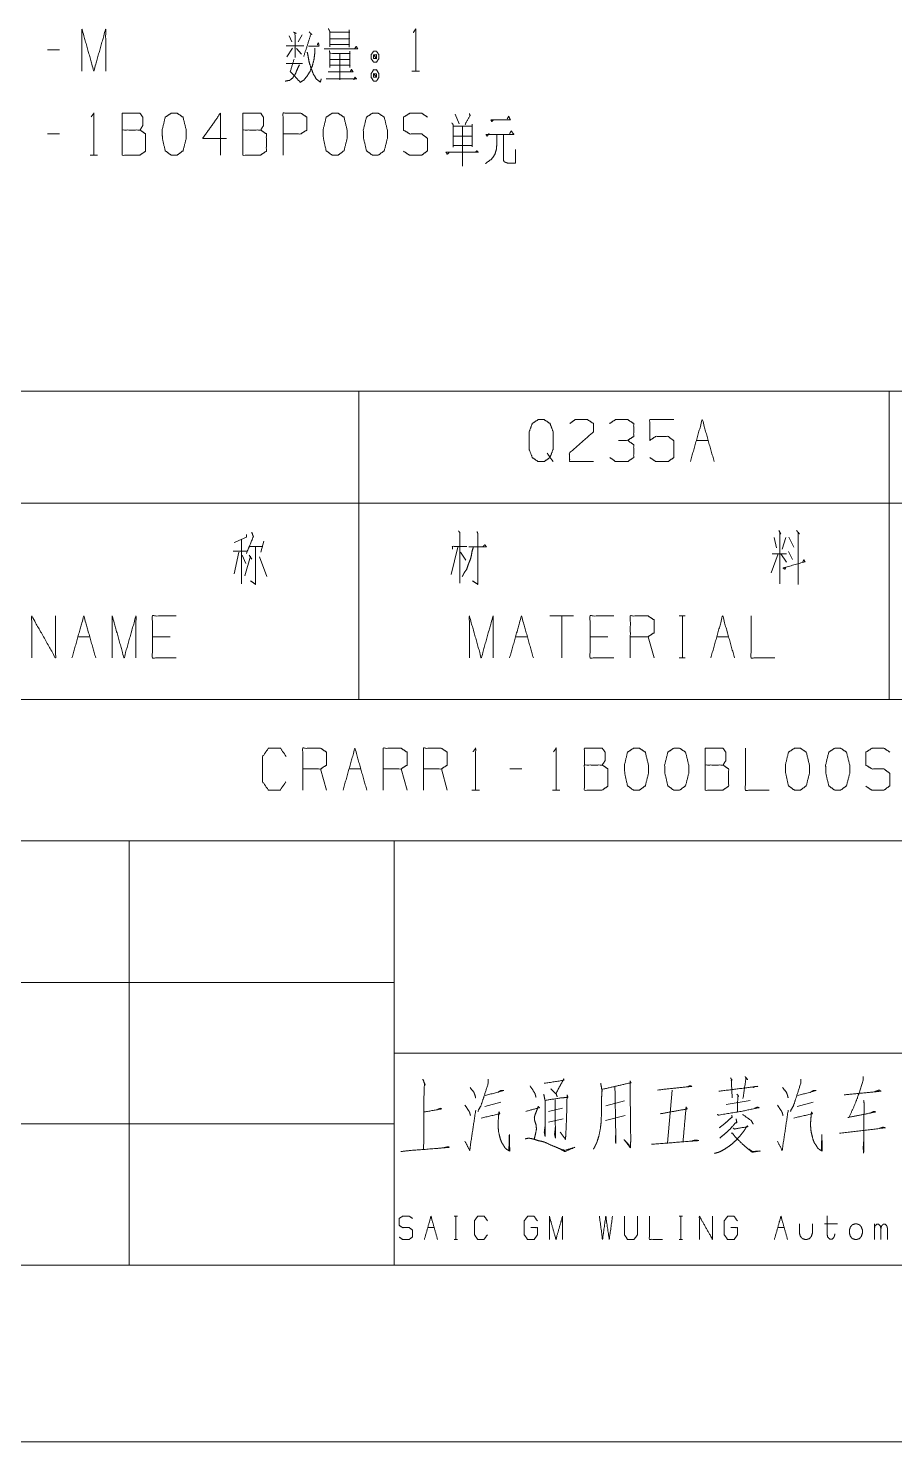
# Model space of a CAD drawing. Header units: millimetres. Extents: x 0 to 841, y 0 to 594.
# Drawn here: x 680.3 to 729.3, y 0 to 80 of the extents above; entities that cross this region are included whole.
import ezdxf

# ---------------------------------------------------------------- set-up
doc = ezdxf.new("R2010")
doc.units = ezdxf.units.MM
doc.layers.add('101', color=7, linetype='Continuous', true_color=0xffffff)

msp = doc.modelspace()

# ---------------------------------------------------------------- linework, layer by layer
at = {"layer": '101', "color": 72, "linetype": 'Continuous', "lineweight": 18}
for p, q in [((695.047, 79.577), (695.207, 79.227)), ((695.79, 79.627), (695.56, 79.227)), ((682.06, 78.777), (681.389, 78.777)), ((695.242, 78.877), (694.924, 78.377)), ((695.472, 78.852), (695.754, 78.527)), ((694.888, 78.002), (695.807, 78.002)), ((702.001, 77.577), (702.425, 77.577)), ((704.365, 74.464), (705.408, 74.464)), ((704.436, 75.139), (704.666, 74.589)), ((704.86, 74.439), (704.86, 72.189)), ((705.408, 74.564), (705.408, 73.289)), ((682.06, 74.014), (681.389, 74.014)), ((704.348, 73.889), (705.408, 73.889)), ((683.789, 72.814), (684.213, 72.814)), ((704.33, 73.364), (705.408, 73.364)), ((659, 59.463), (699, 59.463)), ((699, 59.463), (729, 59.463)), ((699, 59.463), (699, 53.113)), ((729, 59.463), (754, 59.463)), ((729, 59.463), (729, 53.113)), ((718.087, 56.675), (718.759, 56.675)), ((659, 53.113), (699, 53.113)), ((699, 53.113), (729, 53.113)), ((699, 53.113), (699, 42)), ((729, 53.113), (729, 42)), ((729, 53.113), (754, 53.113)), ((723.325, 51.2), (723.608, 50.625)), ((691.877, 50.4), (692.637, 50.4)), ((692.355, 51.075), (692.355, 48.55)), ((692.779, 50.675), (693.557, 50.675)), ((693.627, 50.975), (693.45, 50.35)), ((704.601, 50.625), (704.212, 49.075)), ((722.495, 51.175), (722.618, 50.6)), ((723.149, 51.175), (722.937, 50.525)), ((692.213, 50.35), (691.948, 49.125)), ((692.39, 50.175), (692.602, 49.7)), ((692.867, 50.125), (692.549, 49)), ((692.796, 50.175), (692.938, 49.95)), ((693.38, 50.075), (693.786, 48.975)), ((704.742, 50.35), (705.043, 49.9)), ((722.724, 50.25), (722.318, 49.175)), ((722.371, 50.25), (723.184, 50.25)), ((722.866, 50.25), (723.184, 49.775)), ((723.308, 50.375), (723.52, 49.925)), ((711.143, 46.737), (709.8, 46.737)), ((710.472, 46.737), (710.472, 44.363)), ((717.124, 46.737), (717.46, 46.737)), ((717.301, 46.737), (717.301, 44.363)), ((683.101, 45.563), (683.772, 45.563)), ((688.325, 45.563), (687.318, 45.563)), ((707.859, 45.563), (708.531, 45.563)), ((713.084, 45.563), (712.077, 45.563)), ((715.696, 44.363), (715.36, 45.563)), ((719.242, 45.563), (719.913, 45.563)), ((717.124, 44.363), (717.46, 44.363)), ((659, 42), (699, 42)), ((699, 42), (729, 42)), ((729, 42), (754, 42)), ((697.168, 36.875), (696.832, 38.075)), ((698.437, 38.075), (699.108, 38.075)), ((701.721, 36.875), (701.385, 38.075)), ((703.997, 36.875), (703.661, 38.075)), ((708.214, 38.075), (707.542, 38.075)), ((705.39, 36.875), (705.814, 36.875)), ((709.943, 36.875), (710.367, 36.875)), ((706.118, 18.974), (707.02, 19.216)), ((714.019, 19.285), (712.97, 19.009)), ((716.726, 19.906), (716.457, 16.904)), ((719.774, 19.078), (721.14, 19.319)), ((723.797, 18.974), (724.7, 19.216)), ((709.727, 18.698), (710.508, 18.871)), ((712.946, 18.181), (714.068, 18.457)), ((709.727, 18.077), (710.556, 18.284)), ((702.889, 12.116), (703.26, 12.116)), ((704.391, 12.764), (704.577, 12.764)), ((704.489, 12.764), (704.489, 11.453)), ((717.12, 12.764), (717.306, 12.764)), ((717.218, 12.764), (717.218, 11.453)), ((722.69, 12.116), (723.061, 12.116)), ((725.333, 12.323), (726.065, 12.323)), ((728.162, 11.453), (728.162, 12.323)), ((704.391, 11.453), (704.577, 11.453)), ((717.12, 11.453), (717.306, 11.453))]:
    msp.add_line(p, q, dxfattribs=at)
at = {"layer": '101', "color": 133, "linetype": 'Continuous', "lineweight": 18}
for p, q in [((651, 42), (831, 42)), ((651, 34), (831, 34)), ((686, 34), (686, 10)), ((701, 34), (701, 10)), ((651, 26), (701, 26)), ((701, 22), (810, 22)), ((651, 18), (701, 18)), ((25, 10), (831, 10)), ((651, 10), (831, 10)), ((0, 0), (841, 0))]:
    msp.add_line(p, q, dxfattribs=at)
at = {"layer": '101', "color": 72, "linetype": 'Continuous', "lineweight": 18}
for points, knots in [([(702.071, 79.752), (702.213, 79.952), (702.213, 77.577)], [0, 0, 0.093486, 1, 1]), ([(683.329, 77.577), (683.329, 79.952), (684.001, 77.577), (684.673, 79.952), (684.673, 77.577)], [0, 0, 0.245192, 0.499999, 0.754808, 1, 1]), ([(695.295, 79.777), (695.454, 79.702), (695.383, 79.752), (695.383, 78.352), (695.383, 79.002), (694.888, 79.002), (695.878, 79.002)], [0, 0, 0.046317, 0.06912, 0.437814, 0.608994, 0.739336, 1, 1]), ([(696.179, 79.802), (696.338, 79.627), (696.285, 79.677), (695.878, 78.402)], [0, 0, 0.14354, 0.187762, 1, 1]), ([(697.271, 79.977), (697.359, 79.802), (697.359, 78.952), (697.359, 79.077), (698.455, 79.077), (698.455, 78.927), (698.455, 79.902), (698.455, 79.777), (697.359, 79.777), (698.455, 79.777), (698.455, 79.402), (697.359, 79.402)], [0, 0, 0.027308, 0.1457, 0.16311, 0.315748, 0.336641, 0.472444, 0.489854, 0.642492, 0.79513, 0.847362, 1, 1]), ([(696.497, 78.877), (696.497, 78.577), (696.461, 78.252), (696.373, 77.902), (696.232, 77.552), (696.073, 77.302), (695.896, 77.077), (695.648, 76.927)], [0, 0, 0.134096, 0.28022, 0.441575, 0.610302, 0.742753, 0.870653, 1, 1]), ([(696.073, 78.652), (696.126, 78.402), (696.179, 78.102), (696.285, 77.752), (696.426, 77.402), (696.585, 77.127), (696.815, 76.952), (696.868, 77.127)], [0, 0, 0.122114, 0.267685, 0.44244, 0.622812, 0.774619, 0.91263, 1, 1]), ([(696.143, 78.977), (696.744, 78.977), (696.709, 79.177), (696.638, 79.052)], [0, 0, 0.634135, 0.848461, 1, 1]), ([(697.041, 78.827), (698.932, 78.827), (698.844, 78.977), (698.756, 78.827)], [0, 0, 0.844513, 0.922257, 1, 1]), ([(697.324, 78.727), (697.359, 78.602), (697.359, 77.777), (697.359, 77.902), (698.491, 77.902), (698.491, 77.777), (698.491, 78.702), (698.491, 78.577), (697.359, 78.577), (697.359, 78.227), (698.491, 78.227), (697.925, 78.227), (697.925, 78.577), (697.925, 77.077), (697.925, 77.527), (697.253, 77.527), (698.667, 77.527), (698.579, 77.677), (698.508, 77.527)], [0, 0, 0.011505, 0.08458, 0.095652, 0.195854, 0.206925, 0.288858, 0.29993, 0.400131, 0.431133, 0.531335, 0.581435, 0.612437, 0.7453, 0.785159, 0.844649, 0.969891, 0.985312, 1, 1]), ([(699.989, 78.702), (699.83, 78.702), (699.689, 78.502), (699.689, 78.277), (699.83, 78.077), (699.989, 78.077), (700.131, 78.277), (700.131, 78.502), (699.989, 78.702)], [0, 0, 0.091009, 0.231157, 0.359877, 0.500027, 0.591036, 0.731159, 0.859879, 1, 1]), ([(699.83, 78.277), (699.989, 78.277), (699.83, 78.502), (699.83, 78.277)], [0, 0, 0.241164, 0.658904, 1, 1]), ([(699.989, 78.277), (699.989, 78.502), (699.83, 78.502)], [0, 0, 0.585813, 1, 1]), ([(695.631, 77.927), (695.489, 77.627), (695.401, 77.402), (695.242, 77.177), (695.083, 77.052), (694.818, 77.002)], [0, 0, 0.251054, 0.434046, 0.642638, 0.795739, 1, 1]), ([(695.33, 78.252), (695.118, 77.552), (695.648, 76.977)], [0, 0, 0.483236, 1, 1]), ([(700.131, 77.427), (699.989, 77.652), (699.83, 77.652), (699.689, 77.427), (699.689, 77.227), (699.83, 77.002), (699.989, 77.002), (700.131, 77.227), (700.131, 77.427)], [0, 0, 0.149189, 0.2385, 0.387714, 0.5, 0.649214, 0.738525, 0.887714, 1, 1]), ([(697.147, 77.127), (698.862, 77.127), (698.773, 77.227), (698.703, 77.077)], [0, 0, 0.851381, 0.917655, 1, 1]), ([(699.83, 77.427), (699.83, 77.227), (699.989, 77.227)], [0, 0, 0.556982, 1, 1]), ([(699.989, 77.427), (699.83, 77.427), (699.989, 77.227), (699.989, 77.427)], [0, 0, 0.25882, 0.6746, 1, 1]), ([(683.86, 74.989), (684.001, 75.189), (684.001, 72.814)], [0, 0, 0.093486, 1, 1]), ([(685.606, 74.239), (685.606, 75.189), (686.613, 75.189), (686.772, 74.964), (686.772, 74.489), (686.613, 74.239), (685.606, 74.239), (685.606, 72.814), (686.596, 72.814), (686.931, 73.039), (686.931, 74.014), (686.613, 74.239)], [0, 0, 0.115916, 0.238846, 0.272469, 0.330426, 0.366583, 0.489513, 0.663387, 0.784164, 0.833486, 0.952452, 1, 1]), ([(691.502, 73.764), (690.159, 73.764), (691.166, 75.189), (691.166, 72.814)], [0, 0, 0.24587, 0.565293, 1, 1]), ([(692.435, 74.239), (692.435, 75.189), (693.443, 75.189), (693.602, 74.964), (693.602, 74.489), (693.443, 74.239), (692.435, 74.239), (692.435, 72.814), (693.425, 72.814), (693.761, 73.039), (693.761, 74.014), (693.443, 74.239)], [0, 0, 0.115918, 0.23885, 0.27247, 0.330428, 0.366583, 0.489514, 0.663392, 0.784164, 0.833487, 0.952456, 1, 1]), ([(694.712, 72.814), (694.712, 75.189), (695.719, 75.189), (696.055, 74.964), (696.055, 74.239), (695.701, 74.014), (694.712, 74.014)], [0, 0, 0.401142, 0.571308, 0.639587, 0.762041, 0.832823, 1, 1]), ([(688.713, 72.814), (689.049, 73.064), (689.226, 73.764), (689.226, 74.239), (689.049, 74.964), (688.713, 75.189), (688.377, 75.189), (688.041, 74.964), (687.865, 74.239), (687.882, 73.764), (688.041, 73.064), (688.377, 72.814), (688.713, 72.814)], [0, 0, 0.067529, 0.183975, 0.260587, 0.380945, 0.446147, 0.50031, 0.565507, 0.685866, 0.762532, 0.878313, 0.945837, 1, 1]), ([(697.819, 72.814), (698.155, 73.064), (698.331, 73.764), (698.331, 74.239), (698.155, 74.964), (697.819, 75.189), (697.483, 75.189), (697.147, 74.964), (696.97, 74.239), (696.988, 73.764), (697.147, 73.064), (697.483, 72.814), (697.819, 72.814)], [0, 0, 0.067529, 0.183976, 0.260588, 0.380948, 0.44615, 0.500306, 0.565508, 0.685868, 0.762533, 0.878314, 0.945844, 1, 1]), ([(700.095, 72.814), (700.431, 73.064), (700.608, 73.764), (700.608, 74.239), (700.431, 74.964), (700.095, 75.189), (699.76, 75.189), (699.424, 74.964), (699.247, 74.239), (699.265, 73.764), (699.424, 73.064), (699.76, 72.814), (700.095, 72.814)], [0, 0, 0.06753, 0.183974, 0.260587, 0.380944, 0.446146, 0.500303, 0.565505, 0.685866, 0.762532, 0.878314, 0.945843, 1, 1]), ([(701.523, 73.039), (701.859, 72.814), (702.549, 72.814), (702.884, 73.064), (702.884, 73.764), (702.549, 74.014), (701.877, 74.014), (701.523, 74.239), (701.523, 74.964), (701.877, 75.189), (702.549, 75.189), (702.884, 74.964)], [0, 0, 0.068041, 0.18406, 0.254518, 0.372335, 0.442793, 0.555848, 0.62637, 0.748394, 0.818916, 0.931971, 1, 1]), ([(704.259, 74.639), (704.33, 74.539), (704.33, 73.264)], [0, 0, 0.087633, 1, 1]), ([(705.249, 75.164), (705.285, 75.064), (705.002, 74.539)], [0, 0, 0.150989, 1, 1]), ([(706.607, 74.814), (706.518, 74.714), (706.465, 74.814), (707.561, 74.814), (707.473, 75.014), (707.384, 74.864)], [0, 0, 0.076917, 0.142143, 0.773669, 0.899686, 1, 1]), ([(706.801, 73.964), (706.801, 73.514), (706.783, 73.164), (706.695, 72.864), (706.501, 72.589), (706.147, 72.339)], [0, 0, 0.238988, 0.425106, 0.591192, 0.77007, 1, 1]), ([(706.359, 74.039), (706.253, 73.889), (706.182, 73.989), (707.755, 73.989), (707.614, 74.189), (707.526, 74.039)], [0, 0, 0.079935, 0.133219, 0.817679, 0.924247, 1, 1]), ([(707.172, 73.989), (707.172, 72.689), (707.19, 72.464), (707.278, 72.414), (707.42, 72.364), (707.861, 72.364), (707.861, 73.139)], [0, 0, 0.434193, 0.509573, 0.54349, 0.593578, 0.741154, 1, 1]), ([(704.083, 72.939), (703.994, 72.864), (703.924, 72.989), (705.744, 72.989), (705.673, 73.064), (705.585, 72.989)], [0, 0, 0.050419, 0.112882, 0.904755, 0.949608, 1, 1]), ([(709.653, 55.95), (709.812, 55.7), (709.476, 55.475), (709.14, 55.475), (708.804, 55.7), (708.628, 56.175), (708.628, 57.15), (708.804, 57.625), (709.14, 57.85), (709.476, 57.85), (709.812, 57.625), (709.989, 57.15), (709.989, 56.2), (709.812, 55.7), (709.989, 55.475)], [0, 0, 0.043279, 0.102321, 0.151362, 0.210405, 0.284428, 0.42683, 0.500853, 0.559896, 0.608937, 0.667979, 0.742003, 0.880753, 0.958209, 1, 1]), ([(710.922, 57.625), (711.24, 57.85), (711.929, 57.85), (712.265, 57.625), (712.265, 57.15), (710.904, 55.95), (710.922, 55.475), (712.265, 55.475)], [0, 0, 0.069693, 0.192975, 0.265274, 0.350225, 0.67474, 0.75975, 1, 1]), ([(714.206, 56.675), (714.542, 56.9), (714.542, 57.625), (714.206, 57.85), (713.516, 57.85), (713.181, 57.625)], [0, 0, 0.153862, 0.429847, 0.583708, 0.846112, 1, 1]), ([(715.457, 55.7), (715.793, 55.475), (716.482, 55.475), (716.818, 55.7), (716.818, 56.65), (716.482, 56.9), (715.793, 56.9), (715.457, 56.675), (715.457, 57.85), (716.818, 57.85)], [0, 0, 0.062232, 0.168349, 0.230571, 0.376816, 0.44126, 0.547376, 0.609609, 0.790491, 1, 1]), ([(717.751, 55.475), (718.423, 57.85), (719.095, 55.475)], [0, 0, 0.500002, 1, 1]), ([(713.198, 55.7), (713.516, 55.475), (714.206, 55.475), (714.542, 55.7), (714.542, 56.425), (714.206, 56.675), (713.693, 56.675)], [0, 0, 0.124124, 0.343693, 0.472438, 0.703371, 0.836713, 1, 1]), ([(692.637, 51.35), (692.637, 51.2), (691.948, 50.9)], [0, 0, 0.16634, 1, 1]), ([(692.938, 51.475), (693.026, 51.225), (692.637, 50.275)], [0, 0, 0.205277, 1, 1]), ([(704.636, 51.55), (704.707, 51.45), (704.707, 48.6)], [0, 0, 0.041199, 1, 1]), ([(705.679, 51.525), (705.732, 51.375), (705.732, 48.525), (705.432, 48.725)], [0, 0, 0.047207, 0.892896, 1, 1]), ([(722.76, 51.575), (722.866, 51.375), (722.813, 51.45), (722.813, 48.55)], [0, 0, 0.070346, 0.098898, 1, 1]), ([(723.75, 51.575), (723.926, 51.375), (723.856, 51.45), (723.856, 48.525)], [0, 0, 0.08101, 0.11229, 1, 1]), ([(693.15, 50.675), (693.15, 48.525), (692.867, 48.725)], [0, 0, 0.861245, 1, 1]), ([(704.301, 50.525), (704.283, 50.675), (705.096, 50.675)], [0, 0, 0.156673, 1, 1]), ([(705.467, 50.625), (705.396, 50.375), (705.361, 50.15), (705.29, 49.9), (705.184, 49.65), (705.096, 49.375), (704.954, 49.175), (704.848, 48.975)], [0, 0, 0.146041, 0.27406, 0.420091, 0.57274, 0.735099, 0.872771, 1, 1]), ([(705.22, 50.65), (706.209, 50.65), (706.121, 50.775), (706.015, 50.65)], [0, 0, 0.757398, 0.874547, 1, 1]), ([(723.149, 49.5), (723.096, 49.375), (722.99, 49.45), (724.227, 49.8), (724.174, 49.925), (724.103, 49.775)], [0, 0, 0.073266, 0.143372, 0.837231, 0.910497, 1, 1]), ([(680.488, 44.363), (680.488, 46.737), (681.832, 44.363), (681.832, 46.737)], [0, 0, 0.317574, 0.682426, 1, 1]), ([(682.765, 44.363), (683.437, 46.737), (684.108, 44.363)], [0, 0, 0.499999, 1, 1]), ([(685.041, 44.363), (685.041, 46.737), (685.713, 44.363), (686.385, 46.737), (686.385, 44.363)], [0, 0, 0.245192, 0.499999, 0.754808, 1, 1]), ([(688.661, 44.363), (687.318, 44.363), (687.318, 46.737), (688.661, 46.737)], [0, 0, 0.26539, 0.73461, 1, 1]), ([(705.247, 44.363), (705.247, 46.737), (705.919, 44.363), (706.59, 46.737), (706.59, 44.363)], [0, 0, 0.245192, 0.500001, 0.754808, 1, 1]), ([(707.524, 44.363), (708.195, 46.737), (708.867, 44.363)], [0, 0, 0.499998, 1, 1]), ([(713.42, 44.363), (712.077, 44.363), (712.077, 46.737), (713.42, 46.737)], [0, 0, 0.265387, 0.734613, 1, 1]), ([(714.353, 44.363), (714.353, 46.737), (715.36, 46.737), (715.696, 46.513), (715.696, 45.788), (715.36, 45.563), (714.353, 45.563)], [0, 0, 0.400946, 0.57103, 0.639276, 0.76167, 0.829917, 1, 1]), ([(718.906, 44.363), (719.578, 46.737), (720.249, 44.363)], [0, 0, 0.499998, 1, 1]), ([(721.182, 46.737), (721.182, 44.363), (722.526, 44.363)], [0, 0, 0.63874, 1, 1]), ([(694.873, 37.35), (694.538, 36.875), (693.884, 36.875), (693.548, 37.35), (693.548, 38.775), (693.884, 39.25), (694.555, 39.25), (694.891, 38.775)], [0, 0, 0.114562, 0.243367, 0.357934, 0.638581, 0.753148, 0.885438, 1, 1]), ([(695.824, 36.875), (695.824, 39.25), (696.832, 39.25), (697.168, 39.025), (697.168, 38.3), (696.832, 38.075), (695.824, 38.075)], [0, 0, 0.400946, 0.571029, 0.639276, 0.761671, 0.829917, 1, 1]), ([(698.101, 36.875), (698.772, 39.25), (699.444, 36.875)], [0, 0, 0.499998, 1, 1]), ([(700.377, 36.875), (700.377, 39.25), (701.385, 39.25), (701.72, 39.025), (701.72, 38.3), (701.385, 38.075), (700.377, 38.075)], [0, 0, 0.400946, 0.571029, 0.639276, 0.761671, 0.829917, 1, 1]), ([(702.654, 36.875), (702.654, 39.25), (703.661, 39.25), (703.997, 39.025), (703.997, 38.3), (703.661, 38.075), (702.654, 38.075)], [0, 0, 0.400956, 0.571043, 0.639279, 0.761677, 0.829913, 1, 1]), ([(705.46, 39.05), (705.602, 39.25), (705.602, 36.875)], [0, 0, 0.093487, 1, 1]), ([(710.013, 39.05), (710.155, 39.25), (710.155, 36.875)], [0, 0, 0.093487, 1, 1]), ([(711.76, 38.3), (711.76, 39.25), (712.767, 39.25), (712.926, 39.025), (712.926, 38.55), (712.767, 38.3), (711.76, 38.3), (711.76, 36.875), (712.749, 36.875), (713.085, 37.1), (713.085, 38.075), (712.767, 38.3)], [0, 0, 0.115916, 0.238847, 0.272469, 0.330428, 0.366584, 0.489514, 0.663388, 0.784159, 0.833486, 0.952452, 1, 1]), ([(714.867, 36.875), (715.203, 37.125), (715.379, 37.825), (715.379, 38.3), (715.203, 39.025), (714.867, 39.25), (714.531, 39.25), (714.195, 39.025), (714.018, 38.3), (714.036, 37.825), (714.195, 37.125), (714.531, 36.875), (714.867, 36.875)], [0, 0, 0.06753, 0.183973, 0.260585, 0.380942, 0.446144, 0.500314, 0.565505, 0.685865, 0.762531, 0.878311, 0.94583, 1, 1]), ([(717.143, 36.875), (717.479, 37.125), (717.656, 37.825), (717.656, 38.3), (717.479, 39.025), (717.143, 39.25), (716.807, 39.25), (716.472, 39.025), (716.295, 38.3), (716.313, 37.825), (716.472, 37.125), (716.807, 36.875), (717.143, 36.875)], [0, 0, 0.06752, 0.183968, 0.260581, 0.380944, 0.446136, 0.500306, 0.565498, 0.685861, 0.762527, 0.87831, 0.945829, 1, 1]), ([(718.589, 38.3), (718.589, 39.25), (719.596, 39.25), (719.755, 39.025), (719.755, 38.55), (719.596, 38.3), (718.589, 38.3), (718.589, 36.875), (719.579, 36.875), (719.915, 37.1), (719.915, 38.075), (719.596, 38.3)], [0, 0, 0.115916, 0.238846, 0.272469, 0.330427, 0.366583, 0.489513, 0.663387, 0.784168, 0.833486, 0.952452, 1, 1]), ([(720.865, 39.25), (720.865, 36.875), (722.209, 36.875)], [0, 0, 0.638726, 1, 1]), ([(723.973, 36.875), (724.308, 37.125), (724.485, 37.825), (724.485, 38.3), (724.308, 39.025), (723.973, 39.25), (723.637, 39.25), (723.301, 39.025), (723.124, 38.3), (723.142, 37.825), (723.301, 37.125), (723.637, 36.875), (723.973, 36.875)], [0, 0, 0.067529, 0.183976, 0.260588, 0.380948, 0.44615, 0.500306, 0.565508, 0.685869, 0.762534, 0.878314, 0.945844, 1, 1]), ([(726.249, 36.875), (726.585, 37.125), (726.762, 37.825), (726.762, 38.3), (726.585, 39.025), (726.249, 39.25), (725.913, 39.25), (725.577, 39.025), (725.401, 38.3), (725.418, 37.825), (725.577, 37.125), (725.913, 36.875), (726.249, 36.875)], [0, 0, 0.06753, 0.183973, 0.260585, 0.380942, 0.446144, 0.500314, 0.565505, 0.685865, 0.762531, 0.878311, 0.94583, 1, 1]), ([(727.677, 37.1), (728.013, 36.875), (728.702, 36.875), (729.038, 37.125), (729.038, 37.825), (728.702, 38.075), (728.031, 38.075), (727.677, 38.3), (727.677, 39.025), (728.031, 39.25), (728.702, 39.25), (729.038, 39.025)], [0, 0, 0.068029, 0.184062, 0.254519, 0.372335, 0.442793, 0.555848, 0.62637, 0.748394, 0.818916, 0.931971, 1, 1]), ([(702.607, 20.527), (702.753, 20.182), (702.704, 20.285), (702.68, 19.561), (702.68, 17.525), (702.655, 16.559)], [0, 0, 0.088891, 0.116032, 0.287978, 0.770794, 1, 1]), ([(705.289, 20.044), (705.508, 19.768), (705.557, 19.63), (705.606, 19.457)], [0, 0, 0.519919, 0.73571, 1, 1]), ([(706.313, 20.527), (706.313, 20.285), (706.069, 19.526), (705.898, 19.009), (705.728, 18.698)], [0, 0, 0.124612, 0.535976, 0.817159, 1, 1]), ([(708.678, 20.147), (708.947, 19.733), (709.02, 19.492)], [0, 0, 0.661595, 1, 1]), ([(709.483, 20.285), (710.605, 20.458), (710.581, 20.527), (710.142, 19.699), (709.849, 19.975), (710.166, 19.664), (710.215, 19.526)], [0, 0, 0.36175, 0.385071, 0.68373, 0.811932, 0.953356, 1, 1]), ([(712.677, 20.285), (712.751, 19.871), (712.726, 19.457), (712.726, 18.733), (712.702, 18.077), (712.653, 17.698), (712.58, 17.318), (712.458, 16.939), (712.36, 16.732), (712.263, 16.559)], [0, 0, 0.110336, 0.219176, 0.409317, 0.581468, 0.681885, 0.783317, 0.887931, 0.947989, 1, 1]), ([(712.751, 19.94), (714.385, 20.32), (714.336, 20.423), (714.336, 19.906), (714.361, 18.491), (714.361, 17.663), (714.385, 17.146), (714.361, 16.801), (714.361, 16.628), (713.995, 17.111), (714.336, 16.732)], [0, 0, 0.250217, 0.267282, 0.34446, 0.555444, 0.678928, 0.756192, 0.807772, 0.833498, 0.923864, 1, 1]), ([(713.482, 20.078), (713.531, 17.353), (713.531, 16.87), (713.507, 17.077), (713.531, 17.491)], [0, 0, 0.711346, 0.837386, 0.891777, 1, 1]), ([(715.896, 19.906), (717.823, 20.113), (717.726, 20.147), (717.555, 20.078)], [0, 0, 0.870761, 0.917258, 1, 1]), ([(719.359, 19.837), (721.554, 20.113), (721.432, 20.113), (721.286, 20.044)], [0, 0, 0.886332, 0.935186, 1, 1]), ([(720.018, 20.596), (720.115, 20.458), (720.066, 20.458), (720.115, 19.457)], [0, 0, 0.138589, 0.178592, 1, 1]), ([(720.847, 20.665), (720.993, 20.492), (720.896, 20.561), (720.725, 19.423)], [0, 0, 0.151118, 0.230947, 1, 1]), ([(722.968, 20.044), (723.188, 19.768), (723.236, 19.63), (723.285, 19.457)], [0, 0, 0.519919, 0.73571, 1, 1]), ([(723.992, 20.527), (723.992, 20.285), (723.749, 19.526), (723.578, 19.009), (723.407, 18.698)], [0, 0, 0.124612, 0.535976, 0.817159, 1, 1]), ([(727.528, 20.665), (727.528, 20.458), (727.211, 19.492), (726.992, 18.94), (726.723, 18.353), (726.675, 18.353), (728.236, 18.664), (728.138, 18.698), (727.919, 18.595)], [0, 0, 0.046524, 0.275034, 0.408549, 0.553506, 0.56447, 0.922194, 0.945453, 1, 1]), ([(706.142, 19.595), (707.191, 19.871), (707.02, 19.871), (706.85, 19.768)], [0, 0, 0.74539, 0.862786, 1, 1]), ([(709.459, 19.664), (709.532, 19.285), (709.532, 17.284), (709.483, 17.525), (709.532, 17.87)], [0, 0, 0.129595, 0.800553, 0.883167, 1, 1]), ([(709.532, 19.319), (710.41, 19.457), (710.825, 19.492), (710.776, 19.63), (710.751, 18.56), (710.727, 17.905), (710.703, 17.353), (710.678, 17.111), (710.386, 17.525)], [0, 0, 0.198437, 0.291326, 0.324003, 0.562828, 0.709268, 0.832621, 0.88681, 1, 1]), ([(710.093, 19.354), (710.093, 18.491), (710.117, 17.663), (710.117, 17.18), (710.069, 17.422), (710.117, 17.836)], [0, 0, 0.304008, 0.595981, 0.766226, 0.853067, 1, 1]), ([(720.383, 19.664), (720.481, 19.561), (720.432, 19.526), (720.408, 18.698)], [0, 0, 0.138047, 0.196037, 1, 1]), ([(723.822, 19.595), (724.871, 19.871), (724.7, 19.871), (724.529, 19.768)], [0, 0, 0.745419, 0.862771, 1, 1]), ([(726.455, 19.63), (728.528, 19.837), (728.431, 19.906), (728.163, 19.802)], [0, 0, 0.836559, 0.884538, 1, 1]), ([(727.553, 19.319), (727.577, 19.147), (727.553, 16.352), (727.528, 16.628), (727.553, 16.973)], [0, 0, 0.048504, 0.826565, 0.903707, 1, 1]), ([(702.704, 18.664), (703.68, 18.836), (703.607, 18.871), (703.436, 18.802)], [0, 0, 0.788943, 0.853361, 1, 1]), ([(704.996, 19.043), (705.215, 18.733), (705.264, 18.629), (705.313, 18.457)], [0, 0, 0.564231, 0.734008, 1, 1]), ([(704.996, 17.008), (705.264, 16.49), (705.606, 18.767)], [0, 0, 0.202025, 1, 1]), ([(705.923, 18.319), (706.972, 18.56), (706.923, 18.664), (706.898, 18.422), (706.874, 18.077), (706.874, 17.836), (706.898, 17.56), (706.996, 17.146), (707.069, 16.939), (707.167, 16.801), (707.264, 16.628), (707.386, 16.525), (707.533, 16.456), (707.508, 17.387), (707.484, 16.525)], [0, 0, 0.19834, 0.219425, 0.264156, 0.327893, 0.372398, 0.423458, 0.501842, 0.542302, 0.573456, 0.609977, 0.639455, 0.669272, 0.840991, 1, 1]), ([(708.434, 18.698), (709.215, 18.905), (709.142, 18.974), (709.068, 18.767), (708.947, 18.457), (708.922, 18.319), (708.947, 18.146), (709.02, 17.939), (709.044, 17.698), (708.971, 17.353), (708.922, 17.146)], [0, 0, 0.288064, 0.323943, 0.402265, 0.521269, 0.571261, 0.63341, 0.711732, 0.798322, 0.924133, 1, 1]), ([(716.043, 18.56), (717.579, 18.836), (717.506, 18.94), (717.335, 16.973)], [0, 0, 0.426348, 0.460962, 1, 1]), ([(719.261, 18.526), (719.335, 18.491), (719.383, 18.491), (720.627, 18.698), (721.627, 18.905), (721.554, 18.94), (721.384, 18.871)], [0, 0, 0.030219, 0.048441, 0.519523, 0.900993, 0.931212, 1, 1]), ([(720.091, 18.491), (720.115, 18.353), (720.066, 18.353), (719.774, 18.077), (719.383, 17.767)], [0, 0, 0.128567, 0.173322, 0.542406, 1, 1]), ([(720.701, 18.526), (721.188, 18.181), (721.31, 17.974)], [0, 0, 0.713213, 1, 1]), ([(722.675, 19.043), (722.895, 18.733), (722.944, 18.629), (722.992, 18.457)], [0, 0, 0.564231, 0.734008, 1, 1]), ([(722.675, 17.008), (722.944, 16.49), (723.285, 18.767)], [0, 0, 0.202025, 1, 1]), ([(723.602, 18.319), (724.651, 18.56), (724.602, 18.664), (724.578, 18.422), (724.553, 18.077), (724.553, 17.836), (724.578, 17.56), (724.675, 17.146), (724.749, 16.939), (724.846, 16.801), (724.944, 16.628), (725.066, 16.525), (725.212, 16.456), (725.188, 17.387), (725.163, 16.525)], [0, 0, 0.198341, 0.219427, 0.264159, 0.327896, 0.372401, 0.423462, 0.501846, 0.542307, 0.573452, 0.609974, 0.639452, 0.669269, 0.84099, 1, 1]), ([(720.164, 17.767), (720.237, 17.698), (721.018, 17.836), (720.969, 17.87), (720.676, 17.456), (720.505, 17.249), (720.31, 17.042), (720.091, 16.835), (719.847, 16.663), (719.578, 16.49), (719.359, 16.387), (719.115, 16.318)], [0, 0, 0.029335, 0.260525, 0.277953, 0.425837, 0.504102, 0.587076, 0.675082, 0.762219, 0.855276, 0.926065, 1, 1]), ([(720.335, 18.284), (720.383, 18.043), (720.335, 18.077), (719.993, 17.698), (719.701, 17.422), (719.408, 17.18)], [0, 0, 0.154133, 0.191512, 0.51089, 0.762568, 1, 1]), ([(726.187, 17.456), (728.772, 17.767), (728.65, 17.801), (728.431, 17.732)], [0, 0, 0.879478, 0.922284, 1, 1]), ([(708.41, 17.146), (708.605, 17.18), (708.825, 17.146), (709.142, 17.042), (709.459, 16.973), (709.922, 16.766), (710.337, 16.594), (710.654, 16.421), (711.215, 16.663), (710.654, 16.49), (710.386, 16.559)], [0, 0, 0.051193, 0.108601, 0.194772, 0.278607, 0.409733, 0.525756, 0.619012, 0.776802, 0.92843, 1, 1]), ([(715.555, 16.835), (718.213, 17.042), (718.092, 17.077), (717.872, 17.042)], [0, 0, 0.884284, 0.926313, 1, 1]), ([(720.066, 17.456), (720.14, 17.456), (720.286, 17.249), (720.823, 16.732), (721.237, 16.387), (721.701, 16.456), (721.262, 16.421), (721.066, 16.559)], [0, 0, 0.026517, 0.118384, 0.388536, 0.584008, 0.7538, 0.913391, 1, 1]), ([(701.363, 16.421), (701.948, 16.49), (703.363, 16.594), (704.119, 16.663), (704.046, 16.697), (703.777, 16.628)], [0, 0, 0.188614, 0.642509, 0.885466, 0.911352, 1, 1]), ([(701.28, 11.578), (701.465, 11.453), (701.846, 11.453), (702.031, 11.591), (702.031, 11.978), (701.846, 12.116), (701.475, 12.116), (701.28, 12.24), (701.28, 12.64), (701.475, 12.764), (701.846, 12.764), (702.031, 12.64)], [0, 0, 0.068035, 0.184054, 0.254518, 0.372335, 0.442799, 0.555843, 0.62637, 0.748394, 0.81892, 0.931964, 1, 1]), ([(706.264, 11.716), (706.079, 11.453), (705.718, 11.453), (705.532, 11.716), (705.532, 12.502), (705.718, 12.764), (706.089, 12.764), (706.274, 12.502)], [0, 0, 0.114569, 0.243366, 0.357934, 0.638584, 0.753153, 0.885431, 1, 1]), ([(708.732, 12.116), (709.103, 12.116), (709.103, 11.716), (708.917, 11.453), (708.537, 11.453), (708.351, 11.716), (708.351, 12.502), (708.546, 12.764), (708.907, 12.764), (709.093, 12.502)], [0, 0, 0.103295, 0.214796, 0.304261, 0.410274, 0.499739, 0.718896, 0.809958, 0.910534, 1, 1]), ([(709.775, 11.453), (709.775, 12.764), (710.146, 11.453), (710.517, 12.764), (710.517, 11.453)], [0, 0, 0.245192, 0.5, 0.754808, 1, 1]), ([(712.604, 12.764), (712.78, 11.453), (712.965, 12.764), (713.16, 11.453), (713.346, 12.764)], [0, 0, 0.249745, 0.499742, 0.750003, 1, 1]), ([(714.018, 12.764), (714.018, 11.716), (714.194, 11.453), (714.565, 11.453), (714.76, 11.716), (714.76, 12.764)], [0, 0, 0.337152, 0.438599, 0.557781, 0.662848, 1, 1]), ([(715.433, 12.764), (715.433, 11.453), (716.174, 11.453)], [0, 0, 0.638735, 1, 1]), ([(718.262, 11.453), (718.262, 12.764), (719.003, 11.453), (719.003, 12.764)], [0, 0, 0.317574, 0.682426, 1, 1]), ([(720.047, 12.116), (720.417, 12.116), (720.417, 11.716), (720.232, 11.453), (719.851, 11.453), (719.666, 11.716), (719.666, 12.502), (719.861, 12.764), (720.222, 12.764), (720.408, 12.502)], [0, 0, 0.103295, 0.214796, 0.304261, 0.410274, 0.499739, 0.718896, 0.809958, 0.910534, 1, 1]), ([(723.919, 12.323), (723.919, 11.798), (723.977, 11.619), (724.085, 11.495), (724.221, 11.453), (724.348, 11.453), (724.485, 11.495), (724.592, 11.619), (724.651, 11.798), (724.651, 12.323)], [0, 0, 0.242016, 0.329107, 0.404862, 0.470732, 0.529268, 0.595138, 0.670893, 0.757984, 1, 1]), ([(725.928, 11.771), (725.88, 11.578), (725.772, 11.467), (725.636, 11.467), (725.519, 11.578), (725.48, 11.771), (725.48, 12.778)], [0, 0, 0.107406, 0.190396, 0.26402, 0.350758, 0.456998, 1, 1]), ([(726.806, 11.619), (726.913, 11.495), (727.05, 11.453), (727.177, 11.453), (727.313, 11.495), (727.421, 11.619), (727.479, 11.798), (727.479, 11.992), (727.421, 12.157), (727.313, 12.281), (727.177, 12.323), (727.05, 12.323), (726.913, 12.281), (726.806, 12.157), (726.748, 11.992), (726.748, 11.798), (726.806, 11.619)], [0, 0, 0.063222, 0.118195, 0.167047, 0.22202, 0.285243, 0.357936, 0.432349, 0.50001, 0.563233, 0.618206, 0.667057, 0.72203, 0.785253, 0.852903, 0.927317, 1, 1]), ([(728.162, 12.061), (728.191, 12.212), (728.289, 12.309), (728.396, 12.309), (728.494, 12.212), (728.533, 12.061), (728.533, 11.453)], [0, 0, 0.11888, 0.224456, 0.306983, 0.41256, 0.533085, 1, 1]), ([(728.533, 12.061), (728.562, 12.212), (728.66, 12.309), (728.777, 12.309), (728.864, 12.212), (728.903, 12.061), (728.903, 11.453)], [0, 0, 0.118606, 0.223939, 0.313761, 0.413913, 0.534161, 1, 1])]:
    msp.add_open_spline(points, degree=1, knots=knots, dxfattribs=at)
for points in [[(702.704, 11.453), (703.075, 12.764), (703.445, 11.453)], [(722.505, 11.453), (722.875, 12.764), (723.246, 11.453)]]:
    msp.add_open_spline(points, degree=1, dxfattribs=at)

doc.saveas('drawing.dxf')
